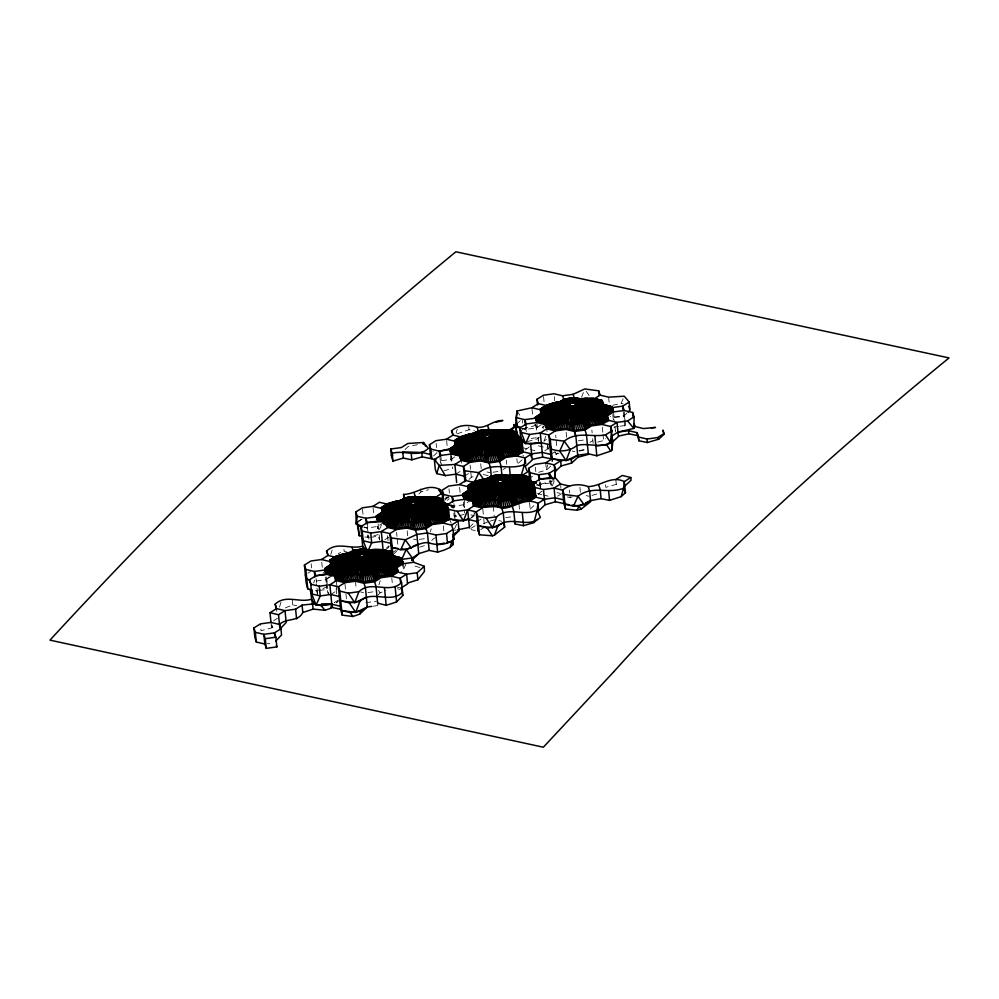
<?xml version="1.0" encoding="UTF-8"?>
<svg xmlns="http://www.w3.org/2000/svg" width="999" height="999" viewBox="0 0 999 999"><rect width="100%" height="100%" fill="white"/><g stroke="black" fill="none" stroke-linecap="round" stroke-linejoin="round"><path stroke-width="0.75" stroke-dasharray="5 3.75" d="M551.898 461.488L552.01 460.527M547.614 464.747L546.391 470.117L538.598 472.302M279.533 607.08L281.543 600.187M313.711 582.966L314.548 580.094M330.831 554.457L332.13 549.999M378.933 584.902L380.194 580.581M456.131 433.104L457.255 429.258M451.76 456.506L450.924 459.378L451.873 462.262M430.382 531.73L431.218 528.858M544.205 441.083L545.866 435.626M581.58 397.202L583.666 391.708M379.395 529.545L381.743 524.275M549.837 480.232L551.548 487.337L554.482 480.756M454.533 528.908L457.467 522.327M612.687 405.282L621.066 403.434L623.226 398.613M405.844 564.248L403.658 569.118L399.925 572.976M388.648 546.952L389.135 546.191M378.171 594.942L380.082 592.844L385.889 590.446M271.89 625.012L272.802 627.572L271.466 627.297L273.052 625.624M336.501 602.872L338.336 600.948L336.463 602.647M327.485 586.65L321.478 589.185M322.852 573.426L323.851 572.377M394.093 553.721L397.215 550.536M431.755 540.471L433.841 538.361L437.212 537.312M470.354 526.485L473.151 523.713M483.304 523.788L488.636 521.578M418.831 494.006L420.916 491.958L428.521 489.71M447.34 500.399L449.2 498.563M530.219 509.178L535.526 504.033M538.274 494.418L541.221 491.595L543.818 490.859M469.055 479.408L471.328 477.235L474.038 476.461M405.07 449.538L408.116 446.665L411.101 445.829M433.491 456.019L437.075 452.647L432.792 451.76M518.419 463.236L522.34 459.552M605.594 484.802L605.831 487.325L616.283 484.365L617.557 483.179M550.586 466.196L546.391 470.117L545.679 462.849M525.337 449.975L529.358 446.815M555.207 451.86L556.081 454.295L557.454 453.034M527.26 441.608L537.412 438.861L539.285 437.137M358.241 522.14L361.276 519.38M328.946 576.935L325.911 579.695L315.322 581.156L316.758 585.489M518.219 422.602L520.242 420.754M386.613 547.952L388.861 545.891M444.605 500.374L448.651 496.703M520.541 431.293L523.239 428.846L525.287 428.521L523.239 428.846M535.664 424.263L533.703 426.036L523.226 428.633M542.182 427.809L545.017 425.237M597.664 442.107L603.621 440.522L605.619 438.723M627.01 412.999C623.114 417.869 615.734 417.507 610.227 416.645M454.807 456.918L450.924 459.378L440.322 460.839L441.758 465.172M455.831 474.15L462.312 470.067M383.841 522.427L377.36 526.523L366.77 527.984L363.936 527.31M307.954 573.164L310.552 571.528M464.335 476.186L469.518 472.914M444.493 499.05L448.376 496.603M384.865 539.672L388.748 537.212M543.843 441.046L546.428 439.41M332.392 575.599L325.911 579.695L327.347 584.028M503.096 469.555L505.694 467.919M384.528 550.199L389.71 546.928M273.576 620.779L277.46 618.331M544.792 450.761L548.676 448.301L546.728 445.966M450.499 505.232L453.134 506.231L463.736 504.77L470.204 500.674M391.733 553.046L395.616 550.586M550.711 454.42L555.119 451.635M330.819 594.48L337.3 590.384L335.864 586.051M529.557 478.121L532.542 476.236M338.249 600.099L334.365 602.547L336.963 600.911M589.972 442.407L592.582 440.759M468.656 519.555L475.124 515.459L471.266 517.245M477.16 521.578L481.043 519.118M470.891 528.446L476.073 525.162M480.694 529.645L484.577 527.197M557.604 496.153L561.488 493.693M285.352 607.904L292.744 604.894L296.778 605.719M358.104 521.041L361.975 519.243M338.137 553.683L340.696 552.522M457.117 433.841L469.031 429.707L474.687 430.894M554.008 480.619L539.51 484.478L540.946 488.798M556.081 454.295L558.99 453.246M320.167 589.61L316.271 590.871L313.299 590.172M369.58 537.187L364.885 537.025M419.592 547.177L427.584 544.692M373.863 535.864L378.146 534.54M455.207 516.995L456.63 516.57M459.203 515.796L464.348 514.235M490.122 521.128L494.592 519.78M443.856 470.866L452.809 468.281L452.447 466.995M591.982 495.404L597.739 493.756M567.345 496.928L570.179 497.502L573.988 496.416M579.295 451.123L585.264 449.5M272.802 627.572L261.064 630.719L260.389 623.888M412.575 445.579L418.456 444.58M520.067 428.022L525.736 429.37L536.338 427.909L542.807 423.813L543.269 428.459M531.231 438.461L537.287 437.624L538.249 440.509M618.556 426.411L614.023 427.035L615.459 431.368L614.647 423.039M620.067 426.198L624.612 425.574L625.574 428.459M578.359 440.771L584.415 439.935M578.896 450.537L584.103 449.825M492.944 472.24L499.001 471.403M550.112 483.017L539.51 484.465L539.235 481.705M453.821 513.174L454.095 515.946L460.152 515.109M505.769 517.632L511.813 516.795M370.754 537.287L378.321 536.238L379.283 539.123M419.393 539.385L425.449 538.548M319.293 590.459L326.86 589.41L328.296 593.743L327.622 586.8M367.944 592.557L373.988 591.72M365.871 602.684L376.461 601.223M373.351 606.181L377.897 605.556M267.295 643.706L269.792 643.356M454.308 530.194L456.093 530.082M470.854 514.91L474.125 515.584L473.688 511.126L474.65 514.01M498.838 520.641L501.66 521.228M621.066 403.434L623.126 403.858M572.152 451.036L574.974 451.623M554.87 452.497L555.794 452.697M445.629 497.04L448.464 497.627M346.99 551.997L344.168 551.423L343.881 548.488M397.452 588.811L399.962 589.335M483.179 474.537L488.836 475.711M450.362 504.907L452.934 505.494L454.582 510.564L455.394 518.881M538.411 445.854L548.676 448.301M521.665 447.502L528.995 449.25M530.469 449.6L534.865 450.649M487.087 471.978L489.922 472.652M586.276 495.616L589.11 496.291M557.092 492.644L560.027 493.344M537.412 493.593L541.808 494.642M543.281 494.992L550.624 496.74M471.016 529.595L475.274 530.606M413.524 539.135L416.371 539.81M396.828 586.975L399.662 587.649M360.651 591.97L363.499 592.644M451.148 505.057L452.934 505.494M448.738 505.144L453.221 506.356M536.987 484.39L539.959 485.277M450.537 506.331L453.509 507.217M536.5 484.952L540.247 486.151M451.298 507.292L453.796 508.091M523.101 428.371L525.736 429.37L527.185 433.691M364.136 526.985L366.77 527.984M419.792 567.507L414.073 565.809L413.673 564.36M522.814 455.044L523.663 456.181M586.313 391.346L589.535 396.103M517.02 411.001L520.017 415.522M378.484 590.421L380.082 592.844M451.198 523.201L449.55 518.981L449.95 523.139M625.099 420.192L623.663 415.859L613.061 417.32L614.51 421.653M547.24 443.981L548.201 446.865M535.039 423.988L537.3 430.794M539.385 483.553L540.534 487.012M463.736 504.77L464.697 507.654M454.095 515.946L455.057 518.831M378.321 529.408L377.36 526.523L377.634 529.308M368.206 532.317L366.496 525.212M317.707 595.204L315.996 588.099M547.427 445.941L548.351 449.15M402.073 563.336L403.658 569.118L403.134 563.736M624.288 411.863L625.911 428.509M623.251 411.7L624.612 425.574M613.548 411.938L614.373 420.267M612.787 414.548L613.336 420.092M608.641 397.165L609.228 403.121M615.821 479.557L616.283 484.365M602.322 427.235L602.859 432.779M602.996 434.165L603.621 440.522M591.858 430.082L592.132 432.854M592.707 438.711L593.156 443.319M579.919 487.325L580.456 492.882M566.146 432.217L566.695 437.774M569.455 490.172L569.73 492.944M570.004 495.729L570.179 497.502M554.283 396.541L554.695 400.699M555.694 435.064L555.956 437.849M556.231 440.621L557.042 448.951M560.676 485.364L560.951 488.149M552.147 458.753L552.422 461.488M543.556 396.615L544.23 403.559M546.778 428.883L547.04 431.655M550.861 480.407L551.548 487.337M536.825 422.527L537.637 430.844M538.324 437.787L538.723 441.945M536.063 425.124L536.613 430.681M537.287 437.624L537.412 438.861M540.272 481.868L540.809 487.412M532.042 409.128L532.854 417.457M535.364 467.22L535.801 471.59M526.236 423.988L527.047 432.305M525.474 426.598L525.736 429.37M522.402 420.304L522.677 423.077M529.57 502.622L530.257 509.64M516.895 458.666L517.307 462.862M518.981 504.17L519.667 511.101M506.306 460.164L506.718 464.323M493.269 506.306L494.23 516.021M480.731 463.686L481.268 469.243M482.817 509.153L483.491 516.096M483.766 518.843L484.315 524.413M468.743 426.723L469.031 429.707M470.129 465.147L470.541 469.318M470.816 472.09L471.491 479.021M461.351 460.352L461.625 463.124M464.223 499.388L465.034 507.717M463.461 501.998L464.547 513.099M459.577 487.375L460.127 492.932M451.536 455.382L452.222 462.325M450.512 455.219L451.261 462.837M453.896 503.621L454.308 507.779M446.628 440.596L447.302 447.54M448.988 488.848L449.388 493.007M440.809 455.457L441.633 463.786M440.047 458.066L440.571 463.324M436.163 443.456L436.575 447.614M443.344 525.849L443.893 531.406M420.616 488.861L420.916 491.958M407.167 530.844L407.717 536.388M396.578 532.305L396.99 536.463M397.265 539.235L398.077 547.564M387.587 535.664L388.261 542.594M391.758 577.634L392.57 585.963M378.122 523.913L378.671 529.47M379.208 535.014L379.757 540.571M373.077 507.754L373.751 514.685M367.257 522.602L368.069 530.931M368.481 535.089L368.893 539.26M367.445 534.927L367.719 537.699M362.475 509.215L363.161 516.146M355.444 581.243L356.268 589.56M344.992 584.09L345.666 591.021M345.941 593.793L346.491 599.35M336.351 580.669L337.163 588.998M336.139 588.836L336.675 594.38M326.673 577.085L327.21 582.642M325.637 576.923L326.298 583.603M326.323 583.866L326.86 589.41M321.753 562.312L322.302 567.857M316.071 578.546L316.483 582.717M317.033 588.261L317.57 593.818M311.164 563.773L311.563 567.932M292.282 600.274L292.744 604.894M276.498 608.616L276.773 611.388M270.991 622.439L271.466 627.297"/><path stroke-width="1.5" d="M418.743 553.658L429.158 550.399L437.637 552.135L444.368 550.024L450.049 547.464L453.096 544.53L453.121 538.286M362.874 553.921L363.149 549.325L365.721 549.413M414.298 501.461L414.573 496.865L417.157 496.965C411.251 495.941 404.558 497.327 399.8 501.123M487.524 434.403L488.086 429.433L495.117 431.006M500.749 479.532L501.311 474.562L508.341 476.136M573.426 402.734L573.701 398.139L574.5 397.802L572.365 397.852L581.318 398.826L593.593 398.376L602.11 400.399L603.546 404.732L612.062 406.755L613.498 411.089L607.03 415.172C598.214 409.078 587.787 405.482 577.147 404.445M362.075 581.406L362.699 557.142L366.67 555.581L379.495 557.192L399.063 564.722M413.499 528.946L414.135 504.695L418.094 503.134L430.581 505.132L447.977 512.437M486.725 461.875L487.35 437.624L489.947 437.137L491.258 435.214L486.163 434.565L483.616 436.301L487.35 437.649M499.95 507.005L500.586 482.754L504.545 481.193L516.745 483.578L528.846 488.523L534.353 491.97L535.789 496.303L529.308 500.399L518.718 501.86L512.25 505.956L501.648 507.417L493.144 505.382L482.542 506.843L474.038 504.82L472.589 500.487L464.085 498.464L462.649 494.13C472.839 486.988 484.253 480.894 497.065 481.019C486.675 481.743 476.486 485.039 467.819 490.859M572.627 430.207L573.264 405.956M459.915 456.019L451.411 453.996L440.809 455.457L434.34 459.552L439.223 465.397L454.882 464.448L461.351 460.352L469.867 462.375L480.457 460.914L488.961 462.949L499.562 461.476L506.031 457.392L516.62 455.931L523.101 451.835L522.152 442.12L520.704 437.787L525.586 443.643L541.258 442.682L549.762 444.717L551.198 449.038C559.652 452.097 569.742 451.523 576.773 445.517C588.324 442.445 599.412 448.489 610.776 442.832L611.513 436.201L617.981 432.105L633.865 428.434L634.09 416.833L632.654 412.5L624.15 410.477L613.548 411.938L607.08 416.034L608.516 420.367L617.032 422.39L627.622 420.929L634.09 416.833M585.389 503.009L590.546 500.624L601.086 498.663L609.565 500.374L621.141 496.64L625.486 492.719L624.762 486.088M360.364 580.993L362.5 557.155M411.8 528.546L413.936 504.695M485.014 461.476L487.15 437.637M498.251 506.605L500.387 482.767M570.928 429.807L573.064 405.969M358.666 580.594L362.3 557.155M410.102 528.134L413.736 504.707M483.316 461.063L486.95 437.637M496.54 506.193L500.187 482.767M569.218 429.408L572.864 405.969M543.006 408.129L546.89 405.669L538.386 403.646L531.905 407.742L517.02 411.001L515.796 423.014L517.232 427.335L520.067 428.022M545.679 462.849L554.183 464.872L555.631 469.205L554.657 478.758L554.87 471.84L561.163 465.971L571.628 463.061L577.922 457.255L588.386 454.395L586.413 434.34L584.977 430.007L591.445 425.924L602.047 424.45L610.551 426.486L617.032 422.39L618.418 436.575L612.1 442.27L611.987 449.962L610.776 451.111L596.828 455.794L588.324 453.771L577.734 455.232L566.133 460.589L552.147 458.753L545.679 462.849L535.089 464.31L528.608 468.406L529.557 478.121M611.987 449.962L612.949 440.522L611.513 436.201L610.551 426.486L611.987 430.819L610.776 442.832L605.519 434.902C591.57 437.5 576.773 430.981 564.223 441.171L550.249 439.335L548.801 435.002L540.297 432.967L529.707 434.44L521.191 432.405L519.755 428.084L526.236 423.988L536.825 422.527L545.329 424.55L546.778 428.883L555.282 430.906L565.871 429.445L574.388 431.468L584.977 430.007M664.01 434.315L663.049 430.307L664.01 434.315L658.716 439.21L647.377 442.52L638.885 440.771L637.087 432.667L628.571 430.644L617.981 432.105M340.284 606.218L331.78 604.195L316.121 605.144L311.725 593.906L312.163 589.934M454.42 446.541L454.995 441.246L457.592 439.597M517.232 427.335L516.283 417.632L517.02 411.001M382.38 511.113C390.809 505.781 400.711 502.922 410.676 502.872C401.211 503.708 390.597 505.257 383.591 512.237C382.742 517.557 390.484 515.496 391.833 519.542C395.804 523.726 402.56 521.903 407.729 521.753C419.717 524.6 431.818 518.968 442.22 513.973L442.395 510.464L446.328 507.08C442.894 497.415 425.699 500.849 417.619 501.998C426.236 499.338 435.651 499.6 444.143 502.597M490.846 434.927C498.926 433.778 516.108 430.357 519.555 440.01L515.621 443.394L515.434 446.903C505.044 451.898 492.944 457.53 480.956 454.682C475.711 454.77 468.119 456.93 464.66 451.81C462.887 448.638 455.956 450.162 456.818 445.167C463.811 438.224 474.388 436.575 483.841 435.889M498.501 480.019C490.721 477.272 480.694 477.947 474.163 483.404L473.976 486.9L470.042 490.297C469.18 495.629 476.935 493.556 478.271 497.602C482.242 501.785 489.011 499.962 494.18 499.812C506.168 502.659 518.269 497.027 528.658 492.032L528.846 488.523L532.779 485.139C529.345 475.487 512.15 478.908 504.07 480.057C512.687 477.397 522.09 477.659 530.581 480.656M361.488 525.986L356.218 523.976L357.305 516.246L355.869 511.925L362.337 507.829L372.939 506.368L381.443 508.391L382.892 512.724M469.255 490.959L467.819 486.638L459.303 484.602L448.713 486.063L442.245 490.159L443.681 494.493L442.582 502.222L449.188 504.732M356.968 580.182L358.741 569.13L362.113 557.155M408.391 527.734L410.177 516.683L413.536 504.707M481.618 460.664L483.391 449.612L486.763 437.637M494.842 505.794L496.615 494.742L499.987 482.767M567.519 428.996L569.305 417.944L572.664 405.969M363.074 553.908L364.335 549.388L370.766 550.012M414.498 501.448L416.358 496.653C425.174 498.813 434.378 494.992 442.982 499.138L431.73 498.426L421.79 499.987L417.02 501.71L393.706 503.671L381.231 507.654L382.667 511.975L376.198 516.071L377.634 520.404L386.151 522.427L387.587 526.76L396.091 528.783L406.693 527.322L415.197 529.358L425.799 527.897L432.267 523.801L442.869 522.34L449.338 518.244L447.902 513.911C439.085 507.804 428.658 504.208 418.019 503.184L436.213 508.204L448.189 514.772M487.724 434.378L489.585 429.582C498.401 431.768 507.592 427.947 516.196 432.067L517.644 436.388L519.63 436.85M500.949 479.508L502.809 474.712C511.625 476.873 520.816 473.064 529.433 477.197L530.869 481.518L536.413 482.842L517.22 479.57L504.408 480.332L516.683 479.308L535.976 482.742M573.626 402.722L574.887 398.201L576.198 398.214M330.956 563.561C339.385 558.229 349.275 555.382 359.24 555.332C346.428 555.357 334.977 561.326 324.775 568.531L326.211 572.852L334.715 574.887L336.163 579.208L344.667 581.243L355.257 579.782L357.555 569.055L361.913 557.155M406.693 527.322L408.978 516.595L413.349 504.707M485.277 434.89C477.497 432.142 467.47 432.817 460.939 438.274L460.751 441.77L449.425 449.001L450.861 453.334L459.365 455.357L460.801 459.69L469.318 461.713L479.907 460.252L482.205 449.525L486.563 437.637M493.144 505.382L495.429 494.655L499.787 482.767M540.509 414.061C549.15 408.279 559.303 404.87 569.692 404.308C556.893 404.021 545.504 410.239 535.327 417.332L536.763 421.665L545.267 423.701L546.715 428.022L555.219 430.045L565.821 428.596L568.106 417.869L572.464 405.969M531.043 456.755L531.605 453.858L542.207 452.397L550.711 454.42L552.147 458.753L560.664 460.776L571.253 459.315L577.734 455.232M353.147 580.069L356.306 569.068L361.725 557.142M404.57 527.622L407.729 516.608L413.149 504.695M477.797 460.551L480.956 449.538L486.376 437.624M491.021 505.681L494.18 494.667L499.6 482.754M563.698 428.883L566.858 417.882L572.277 405.956M279.495 624.45L280.931 628.771L274.463 632.866L275.899 637.2L276.848 646.915L266.258 648.376L264.81 644.043L256.306 642.02L254.832 637.3L253.921 627.971L260.389 623.888L270.979 622.414L279.495 624.45C286.363 617.594 298.089 622.302 302.809 612.512L313.211 609.115L324.95 610.289L330.681 608.316L331.78 604.195L321.491 603.883M450.049 547.464L451.798 541.446L447.327 542.42M621.141 496.64L623.588 488.224L624.325 481.593L630.794 477.497L631.068 480.232L624.987 485.876M445.242 475.611L436.725 473.588L439.223 465.397L445.242 475.611L455.831 474.163L464.335 476.186L465.784 480.519L474.288 482.542L478.808 472.639C493.319 461.201 508.828 470.804 524.4 464.585L525.137 457.954L531.605 453.858L523.101 451.835L521.665 447.502M363.274 553.896L364.685 550.337L366.383 549.338L367.345 549.8M414.697 501.448L416.121 497.877L417.807 496.89L418.768 497.352M487.924 434.378L489.335 430.819L491.033 429.82L491.995 430.282M501.148 479.508L502.559 475.949L504.258 474.95L505.219 475.412M573.826 402.709L575.237 399.15L576.935 398.151L577.897 398.613M351.024 580.357L355.02 569.13L361.526 557.13M402.447 527.909L406.443 516.67L412.962 504.682M475.674 460.839L479.67 449.612L486.176 437.612M488.898 505.969L492.894 494.742L499.413 482.742M561.575 429.17L565.571 417.944L572.09 405.944M336.351 580.669L334.902 576.348L326.398 574.313L315.809 575.774L309.328 579.87L310.776 584.203L319.28 586.226L329.87 584.765L336.351 580.669L344.855 582.692L355.444 581.243L363.961 583.266L374.55 581.805L381.031 577.709L391.62 576.248L400.137 578.271L401.573 582.604C389.335 594.542 371.153 579.745 358.916 591.683L354.757 602.672L340.771 600.836L339.335 596.503L330.819 594.48L320.229 595.941L311.725 593.906L310.289 589.585L313.211 609.128M401.086 587.986L402.522 592.32C390.284 604.258 372.115 589.46 359.877 601.398L355.706 612.387L341.72 610.551L350.237 612.574L360.826 611.113L367.257 606.98L371.84 606.393M344.855 582.692L338.386 586.788L340.584 609.24L342.17 615.109L352.872 616.483L359.677 614.16L360.826 611.113M590.546 500.624L584.065 504.707L573.476 506.181L564.972 504.145L563.523 499.825L555.019 497.789L544.418 499.25L537.949 503.346C524.987 496.828 514.36 508.216 501.785 508.329C492.744 503.983 483.204 510.102 474.175 505.744L467.694 509.84L463.536 520.816L449.55 518.981L443.069 523.076L432.48 524.537L426.011 528.633L415.409 530.094L406.905 528.071L396.303 529.532L387.799 527.497L382.917 521.64L367.257 522.602L360.789 526.698L362.687 546.128L364.123 550.449M538.636 510.289L537.949 503.346L537.212 509.977C524.075 516.982 508.466 506.031 496.74 516.758L492.582 527.747L478.596 525.899L477.16 521.578L468.643 519.542L458.054 521.016L449.55 518.981L448.588 516.096M477.897 529.145L479.47 534.802L492.407 535.801L494.405 535.164L497.702 526.473C509.94 514.535 528.109 529.333 540.347 517.395L537.212 509.977L533.978 522.577L523.551 525.699L515.072 523.963L514.223 520.941M348.901 580.656L356.218 564.51L361.338 557.117M400.337 528.196L407.642 512.05L412.774 504.67M473.551 461.138L480.869 444.98L485.989 437.599M486.775 506.268L494.093 490.109L499.225 482.729M559.452 429.47L566.77 413.324L571.903 405.931M368.743 549.35L371.69 542.769L370.729 533.054L362.225 531.031L360.789 526.698M529.707 434.44L525.586 443.643L521.191 432.405M346.79 580.943L352.46 569.268L361.163 557.105M398.214 528.496L406.755 512.062L412.587 504.645L414.123 504.72M471.441 461.426L477.11 449.75L485.814 437.574M484.665 506.555L490.334 494.88L499.038 482.704M557.342 429.757L563.011 418.082L571.715 405.906M361.738 536.413L363.174 540.734L371.69 542.769L382.28 541.308L390.784 543.331L392.22 547.664L400.736 549.687L405.257 539.785L416.858 534.428L427.447 532.954L435.951 534.989L446.541 533.528L453.022 529.433L451.585 525.099L443.069 523.076M573.476 506.181L577.996 496.278C592.507 484.84 608.016 494.443 623.588 488.224L625.486 492.719M624.612 484.59L624.325 481.593C611.351 475.062 600.724 486.451 588.149 486.575C579.695 483.528 569.605 484.103 562.574 490.109L563.886 503.521L565.446 509.003L577.01 510.239L578.945 505.981L582.817 504.195M363.474 553.896L366.645 549.675L369.043 550.212M414.897 501.436L418.082 497.215L420.479 497.752M488.124 434.365L491.296 430.157L493.693 430.681M501.348 479.495L504.52 475.287L506.918 475.811M574.025 402.697L577.197 398.489L579.607 399.026M344.667 581.243L354.458 564.497L360.989 557.067L362.699 557.167M396.091 528.783L402.659 516.808L412.412 504.62M469.318 461.713L475.874 449.737L485.639 437.55M482.542 506.843L492.332 490.097L498.863 482.679L500.574 482.779M555.219 430.045L561.788 418.069L568.256 409.253L571.54 405.881L575.849 405.469L577.222 404.395L577.16 403.546L574.637 402.697L570.154 403.733C560.027 402.51 549.438 404.295 540.359 408.916L541.795 413.249M342.969 580.831L350.075 569.143L360.814 557.042M394.393 528.384L401.511 516.695L412.25 504.595M467.619 461.313L474.725 449.625L485.464 437.525M480.844 506.443L487.949 494.755L498.688 482.654M553.521 429.645L560.626 417.957L571.366 405.856M341.258 580.431L352.859 564.285L360.651 557.005M392.694 527.971L404.283 511.825L412.075 504.557M465.909 460.901L477.51 444.755L485.302 437.487M479.133 506.031L490.734 489.885L498.526 482.617M551.823 429.245L563.411 413.087L571.203 405.819M363.673 553.883L366.371 550.486L369.268 549.85M415.097 501.436L419.23 497.365L422.177 498.164C446.753 503.571 415.097 516.233 405.057 511.963C379.832 501.036 425.799 495.092 432.355 497.402M488.311 434.365L492.457 430.294L495.392 431.093M501.548 479.495L504.258 476.098L507.142 475.449M574.225 402.697L576.935 399.3L579.82 398.651M397.764 565.546C388.311 559.939 377.647 556.268 366.633 555.544L365.696 554.17L361.513 554.083L358.966 555.831L345.679 559.328L325.062 569.393M411.026 502.46L410.402 503.371L412.487 504.657M504.545 481.193L503.571 479.782L499.4 479.695L496.84 481.431L498.938 482.717M570.154 403.733L569.53 404.632L549.612 410.302L535.327 417.332M339.56 580.019L352.135 564.11L360.489 556.967M390.996 527.572L403.559 511.65L411.925 504.52M464.21 460.502L476.785 444.592L485.139 437.45M477.435 505.631L490.01 489.722L498.364 482.579M550.112 428.833L562.687 412.924L571.041 405.781M337.862 579.62L351.486 563.898L360.339 556.93L350.924 563.648L336.163 579.208M389.285 527.16L402.909 511.451L411.763 504.483M462.512 460.089L476.123 444.38L484.99 437.412M475.736 505.219L489.36 489.51L498.214 482.542M548.414 428.434L562.037 412.712L570.891 405.744M363.861 553.896C370.367 546.253 383.104 550.199 391.558 551.585L392.994 555.919L401.511 557.942L402.947 562.275L396.466 566.371C387.662 560.264 377.235 556.668 366.583 555.631M415.297 501.436L418.668 498.089L423.826 497.49M488.511 434.365L493.643 430.369L499.213 431.206M501.735 479.495L505.119 476.148L510.277 475.549M574.413 402.709L577.797 399.35L582.954 398.751M335.864 578.346L350.462 563.361L360.052 556.83M387.3 525.886L401.898 510.914L411.488 504.383M460.514 458.828L475.112 443.843L484.702 437.312M473.751 503.958L488.349 488.973L497.927 482.442M546.428 427.16L561.026 412.175L570.604 405.644L561.475 412.462L546.715 428.022M335.577 577.484L350.087 563.049L359.927 556.78M387.013 525.024L401.523 510.601L411.351 504.333L401.173 510.264L386.725 524.163M387.587 526.76L402.347 511.201L411.625 504.433M460.227 457.954L474.737 443.531L484.577 437.262L474.4 443.194L459.94 457.092M460.801 459.69L475.574 444.13L484.84 437.362M473.451 503.084L487.974 488.661L497.802 482.392M474.038 504.82L488.798 489.26L498.064 482.492M546.141 426.298L560.651 411.863L570.479 405.594M335.289 576.61L344.83 566.708L359.802 556.718M473.164 502.222L482.717 492.307L497.677 482.33L487.262 487.999L477.472 496.291L472.877 501.361L473.139 505.581M545.854 425.424L555.394 415.509L570.354 405.532M334.715 574.887L339.023 570.092L348.976 562.087L359.578 556.605L361.064 557.105M386.151 522.427L395.292 513.336L411.014 504.145M459.365 455.357L468.519 446.266L484.228 437.075L473.126 442.295L457.667 454.957M472.589 500.487L481.743 491.396L497.465 482.205M545.267 423.701L554.42 414.597L570.142 405.407M335.002 575.749L344.405 566.233L359.69 556.668L358.966 555.831L345.766 558.941L324.775 568.531M386.438 523.301L395.841 513.773L411.113 504.208M459.652 456.231L469.055 446.703L484.34 437.137M545.554 424.563L559.939 411.213L570.242 405.482L571.615 405.919M275.724 641.108L281.543 634.952L280.931 628.771M279.945 629.058L286.176 622.489L285.015 610.639L276.511 608.616L270.03 612.712L270.979 622.414M377.585 603.121L386.188 605.319L396.591 601.947L402.822 595.429L401.573 582.604M331.331 575.174L332.867 573.576M407.48 583.116L417.882 579.782L424.425 571.453L424.275 566.283L413.723 562.275L403.134 563.736L396.653 567.832L398.089 572.152L406.605 574.188L417.195 572.727L424.275 566.283M418.219 554.195L412.088 560.014M382.829 522.502L384.815 520.504M415.484 501.448L421.678 497.427L436.176 497.514M364.061 553.896L370.254 549.887L383.042 549.562L381.318 531.593L387.799 527.497M488.711 434.378L492.782 431.019L502.097 429.957M574.612 402.709L580.806 398.701L593.593 398.376M501.935 479.508L508.129 475.487L518.806 475.462M452.734 536.875L458.653 530.944M360.627 554.408C353.359 548.476 335.951 555.894 340.597 564.41C347.689 570.441 357.043 569.255 365.934 569.455C373.351 566.883 383.579 566.683 386.563 558.516C388.948 551.011 368.556 546.041 364.61 553.946M501.785 508.329L503.221 512.662L504.645 527.122L494.405 535.164M330.681 608.316L332.605 606.43M533.978 522.577L537.312 519.305M384.44 522.027L394.568 512.962L410.914 504.083L399.35 509.103L382.742 521.615M333.017 574.475L343.132 565.422L359.49 556.53M543.568 423.289L553.683 414.223L570.042 405.344M470.891 500.087L481.006 491.021L497.365 482.142M538.698 510.901L544.967 504.832L555.407 501.798L563.886 503.521M525.911 465.896L532.217 460.015L530.656 444.143L522.152 442.12M510.464 431.019L514.76 427.072L514.023 424.525L514.76 427.072M329.957 576.023L331.98 574.175M517.207 423.514L515.184 425.362L517.569 436.8M455.969 454.545L466.945 445.554L484.053 436.95L472.003 441.77L454.258 454.145M331.318 574.075L342.295 565.072L359.403 556.468M541.87 422.889L552.847 413.886L569.954 405.282L557.904 410.114L540.172 422.477M469.193 499.675L480.169 490.684L497.277 482.08M628.009 412.112L629.994 410.364L629.183 402.06L624.3 396.203L608.641 397.165L600.124 395.129L593.656 399.225M488.898 434.39L496.178 430.294L509.39 430.444M415.671 501.461L422.964 497.365L428.121 497.977M364.248 553.908L369.043 550.524L374.088 549.787M574.8 402.722L582.092 398.626L587.237 399.25M502.122 479.52L509.403 475.424L514.56 476.036M484.353 430.057L490.297 429.87M411.138 497.127L412.612 497.902L413.898 501.51M359.702 549.575L363.436 548.951L368.993 549.9M570.254 398.389L572.365 397.852L573.226 402.747M497.577 475.187L503.521 475M381.044 521.216L398.776 508.841L410.751 503.946L398.251 508.578L379.345 520.804M329.608 573.663L347.352 561.301L359.315 556.393L346.815 561.038L327.909 573.264M467.482 499.275L485.227 486.9L497.19 482.005M366.196 554.445C374.275 553.309 391.458 549.875 394.905 559.527L390.971 562.924L390.784 566.421C380.394 571.416 368.294 577.047 356.306 574.2C351.061 574.288 343.469 576.46 340.01 571.341C338.236 568.169 331.306 569.68 332.168 564.685L336.101 561.288L336.288 557.792C342.682 552.06 352.522 552.547 360.314 554.545M577.01 510.239L581.168 509.078L590.646 501.66L589.597 490.909L588.149 486.575M489.085 434.403L494.592 430.969L500.424 430.094M415.859 501.473C419.692 497.977 425.149 496.216 430.232 497.689M364.435 553.933L369.942 550.486L375.774 549.625M574.987 402.747C578.821 399.238 584.278 397.477 589.36 398.951M502.31 479.532C506.143 476.036 511.6 474.275 516.683 475.749M452.559 453.733L471.466 441.508L483.903 436.8L471.016 441.221L450.861 453.334M538.461 422.077L557.38 409.84L569.805 405.132L556.918 409.553L536.763 421.665M465.784 498.863L484.69 486.638L497.127 481.93M359.677 614.16L367.295 606.942L367.095 606.218M377.634 520.404L397.802 508.291L410.626 503.796M326.211 572.852L346.366 560.739L359.19 556.243M464.085 498.464L484.24 486.351L497.065 481.855M450.574 452.472L470.691 440.896L483.791 436.65L470.467 440.547L450.287 451.598M377.347 519.53L397.465 507.967L410.577 503.721M536.475 420.804L556.593 409.24L569.705 404.982M325.924 571.99L346.041 560.427L359.141 556.168L345.816 560.077L325.637 571.128M463.798 497.602L483.916 486.026L497.015 481.78L483.691 485.676L463.511 496.728M489.26 434.428L495.492 430.956L498.738 430.157L501.336 430.906M416.046 501.498L422.277 498.026M575.174 402.759L584.652 398.489L595.304 398.776M502.485 479.557L511.963 475.287L522.627 475.574M398.301 502.097L406.68 497.627L410.776 497.215L413.698 501.535M382.667 511.975L387.525 508.841L387.712 505.344C393.319 499.999 401.935 501.598 408.366 497.727L413.311 501.598M377.06 518.668L397.252 507.617L410.539 503.633L397.127 507.255L376.773 517.807M536.188 419.942L556.368 408.891L569.655 404.895M455.894 444.905L454.458 440.584C462.999 434.215 474.7 432.105 484.965 435.027M381.231 507.654C389.772 501.286 401.486 499.175 411.738 502.085M331.243 564.435L329.807 560.102L336.276 556.006L359.353 549.662L362.275 553.983M469.118 490.034L467.682 485.714C476.223 479.345 487.924 477.235 498.189 480.157M565.821 428.596L574.325 430.619L584.927 429.158L591.396 425.062L601.985 423.601L608.466 419.505L607.03 415.172M390.734 449.026L392.17 453.346C404.183 449.625 417.994 458.429 428.334 448.364L423.451 442.507L407.804 443.469L401.323 447.564L390.734 449.026L391.383 455.619L392.932 461.088L403.371 458.079L411.85 459.827L422.177 456.868L430.781 458.591L429.42 444.767L435.901 440.671L446.491 439.21L454.995 441.246M477.097 427.26L478.546 431.593L461.476 437.15L452.959 435.114L451.523 430.794C458.566 424.787 468.643 424.213 477.097 427.26C486.925 428.371 493.281 419.98 502.897 420.504L496.153 422.252M446.491 439.21L452.959 435.114M473.026 434.066L477.997 430.931L484.777 429.707L487.125 434.44M475.949 433.229L478.546 431.593M537.487 404.87L536.95 399.325L543.419 395.229L554.008 393.768L562.524 395.791L573.114 394.33L584.715 388.961L598.688 390.809L600.137 395.129M372.939 506.368L379.408 502.272L386.501 503.958M541.645 408.104C550.074 402.809 561.438 399.625 571.178 403.221M508.241 430.694L514.71 426.598M357.305 516.246L365.821 518.281L376.411 516.808L381.593 513.536M404.083 499.862L403.546 494.418C416.121 494.293 426.748 482.904 439.722 489.423L441.158 493.756L434.677 497.852L425.462 498.439L416.72 501.623M558.928 402.397L563.898 399.263L570.679 398.039L573.026 402.772M310.527 589.51L307.754 588.848L306.206 583.279L304.42 565.084L310.889 561.001L321.478 559.54L329.995 561.563L330.956 564.447M335.052 557.13L327.959 555.444L326.523 551.111C336.875 541.046 350.674 549.85 362.687 546.128L365.622 549.637M469.867 462.375L463.386 466.471L454.882 464.435L456.643 482.48M321.478 559.54L327.959 555.444M348.376 553.583L353.346 550.449L360.127 549.225L362.475 553.958M546.778 428.883L540.297 432.967L542.669 457.105L551.148 458.853L548.801 435.002L555.282 430.906M459.303 484.602L465.784 480.507L464.822 470.804L463.386 466.471L464.897 481.843M479.907 460.252L488.424 462.287L499.013 460.826L505.494 456.73L516.083 455.269L522.552 451.173L521.116 446.84C512.312 440.746 501.885 437.15 491.233 436.113L509.44 441.133L521.403 447.714M276.511 608.616L275.062 604.283C285.414 594.218 299.213 603.021 311.238 599.3L316.121 605.144L320.229 595.941L319.28 586.226M396.303 529.52L389.835 533.616L381.318 531.593L370.729 533.054M500.349 479.57L498.002 474.837L491.221 476.061L486.251 479.195M448.101 514.66L447.152 504.945L453.633 500.849L464.223 499.388L472.727 501.411L474.175 505.744M270.03 612.712L278.534 614.735L285.015 610.639L295.604 609.178L302.085 605.082L315.609 603.708M629.183 402.06L622.714 406.143L612.112 407.617L613.548 411.938M602.047 424.45L608.516 420.354M400.736 549.687C411.113 550.536 418.007 541.833 428.396 542.669C436.85 545.729 446.94 545.154 453.971 539.148L453.022 529.433M451.585 525.099L458.054 521.003L459.003 530.719L452.535 534.815M482.679 507.767L476.211 511.863L467.694 509.84L457.105 511.301L448.588 509.265L447.152 504.945M355.257 579.782L363.773 581.805L374.363 580.344L380.844 576.248L391.433 574.787L397.914 570.691L396.466 566.371M605.519 434.902L611.987 430.819M410.077 547.714L406.206 549.5L401.685 559.403L412.287 557.942L418.756 553.846L416.858 534.428L415.409 530.094M544.418 499.25L535.914 497.227L534.477 492.894L533.528 483.179L539.997 479.083L550.599 477.622L549.15 473.301L555.631 469.205M391.62 576.248L398.089 572.152M595.879 446.078L606.468 444.617L612.949 440.522M529.445 501.323L535.914 497.227L534.964 487.512L533.528 483.179M569.055 486.014L560.539 483.978L554.07 488.074L543.468 489.535L534.964 487.512M401.086 587.986L407.555 583.891L406.605 574.188L400.124 578.271L400.537 582.442M637.087 432.667L638.523 437L647.027 439.023L657.629 437.562L664.098 433.466M615.821 479.557L622.29 475.462L630.794 477.497M450 450.736L470.342 440.184L483.728 436.488L470.329 439.81L449.712 449.875M535.901 419.068L556.256 408.516L569.63 404.82L556.231 408.141L535.614 418.206M325.349 570.254L345.691 559.702L359.078 556.006M463.224 495.866L483.566 485.314L496.953 481.618L483.553 484.94L462.937 495.005M454.595 445.729C463.249 439.947 473.401 436.538 483.791 435.976M489.435 434.453C494.33 430.794 502.959 427.734 507.33 433.641C510.089 434.128 514.585 437.075 510.626 439.535C508.116 447.614 497.452 447.202 490.584 449.937C482.117 449.438 472.739 451.336 466.071 445.229C461.75 444.155 464.498 440.584 466.421 438.761C467.932 431.068 479.52 434.303 484.815 435.089M381.381 512.799C390.022 507.017 400.187 503.608 410.577 503.046C399.725 504.02 389.235 507.754 380.082 513.611M575.349 402.784C580.232 399.125 588.861 396.066 593.244 401.973C595.991 402.46 600.499 405.407 596.54 407.867C594.018 415.946 583.366 415.534 576.485 418.269C567.594 418.069 558.241 419.255 551.148 413.224C546.515 404.695 563.536 397.739 570.866 403.359M416.221 501.523C421.103 497.864 429.745 494.805 434.115 500.699C436.863 501.198 441.371 504.145 437.412 506.593C434.89 514.685 424.238 514.273 417.357 517.007C408.903 516.508 399.525 518.394 392.844 512.3C388.524 511.226 391.283 507.654 393.194 505.831C394.717 498.139 406.293 501.373 411.6 502.16M329.945 565.247C338.599 559.477 348.751 556.068 359.141 555.506C347.702 556.343 337 560.876 327.36 566.883M364.785 553.97L375.324 549.687L384.74 549.962M502.672 479.582C507.554 475.924 516.183 472.864 520.554 478.771C523.314 479.258 527.822 482.205 523.863 484.665C521.341 492.744 510.676 492.332 503.808 495.067C495.354 494.567 485.964 496.466 479.295 490.359C474.975 489.285 477.734 485.714 479.645 483.891C481.156 476.198 492.744 479.433 498.039 480.219M453.309 446.553C462.45 440.734 472.902 436.888 483.753 436.063L464.635 440.909L452.01 447.365M539.21 414.885C548.364 409.066 558.816 405.219 569.655 404.395L550.536 409.24L537.912 415.696M328.659 566.071L334.565 562.649M466.533 491.683C475.674 485.864 486.138 482.017 496.978 481.193L477.859 486.038L465.234 492.495M376.486 516.933L397.103 506.88L410.489 503.471L397.202 506.493L376.198 516.071M378.783 514.435L397.752 505.731L410.514 503.221L397.427 506.106L377.497 515.259M455.606 444.043C464.036 438.711 473.926 435.851 483.891 435.801M541.508 412.375C549.937 407.043 559.827 404.195 569.805 404.145M468.831 489.173C477.26 483.841 487.15 480.981 497.115 480.944C487.125 480.544 477.21 483.416 468.543 488.311M472.814 434.203L479.907 430.557L484.003 430.144L486.925 434.465M399.6 501.273L404.433 499.4L412.562 501.785M348.164 553.733L355.257 550.087L358.566 550.849L361.888 554.058M486.038 479.333L493.131 475.686L497.227 475.274L500.149 479.595M450.711 448.189L470.654 439.048L483.716 436.238L470.417 439.423L449.425 449.001M536.625 416.521L556.555 407.38L569.617 404.57L570.192 405.494M326.061 567.707L346.004 558.566L359.066 555.756L352.672 556.593L339.985 560.427M463.936 493.319L483.878 484.178L496.94 481.368L483.641 484.552L462.649 494.13M489.61 434.478C497.577 428.496 507.33 430.357 516.196 432.067M575.511 402.822C583.491 396.828 593.231 398.688 602.11 400.399M416.396 501.548C422.727 497.789 434.827 493.618 439.473 501.673L448.788 504.495M364.96 554.008C372.927 548.014 382.679 549.875 391.558 551.585M502.834 479.607C510.801 473.626 520.554 475.487 529.433 477.197M548.951 404.533L559.802 401.785L565.809 398.888L573.701 398.139L581.318 398.826M455.319 443.181C464.011 438.236 473.938 435.489 483.953 435.726M556.293 403.159L567.494 398.988L572.439 402.872M541.221 411.513C549.912 406.568 559.852 403.833 569.867 404.058M397.165 501.885C401.735 499.125 407.542 499.725 412.225 501.898M382.093 510.252C390.784 505.307 400.724 502.559 410.739 502.797M330.669 562.699C339.36 557.754 349.288 555.019 359.315 555.244C349.263 554.582 339.273 557.292 330.382 561.838M489.772 434.515L497.952 431.193L511.101 430.844M575.686 402.847L583.866 399.525L597.002 399.175M416.558 501.585L424.737 498.264L437.874 497.914M503.009 479.645L511.188 476.323L524.325 475.974M365.122 554.033L373.301 550.724L386.451 550.374M474.113 433.391L481.593 430.656L486.525 434.528M560.014 401.723L564.522 400.237L571.878 402.997M400.886 500.462L405.394 498.976L412.749 501.735M487.337 478.521L494.817 475.786L499.762 479.657M349.463 552.909L353.971 551.423L361.313 554.183M482.23 430.344L484.003 430.144M568.144 398.676L570.829 399.3L572.827 402.797M409.016 497.415L410.776 497.215M495.467 475.474L497.227 475.274M357.58 549.862L359.353 549.662M468.681 518.431L463.536 520.816L457.105 511.301M412.649 546.515L417.807 544.13M504.17 522.377L492.582 527.747L486.151 518.219L477.647 516.196L476.211 511.863L478.109 531.293M366.346 597.302L354.757 602.672L348.326 593.144L339.822 591.121L338.386 586.788L329.87 584.765L332.105 607.492L340.584 609.24M367.045 607.142L355.706 612.387L349.275 602.859L340.771 600.836M455.032 442.307C463.948 437.724 473.963 435.139 484.028 435.639M540.934 410.651C549.862 406.056 559.877 403.471 569.942 403.971M381.805 509.378C390.734 504.795 400.749 502.21 410.814 502.709M468.256 487.437C477.172 482.854 487.2 480.269 497.265 480.769M489.935 434.553L498.676 431.368L512.799 431.256M575.836 402.884L584.59 399.7L598.701 399.588M503.159 479.682L511.9 476.498L526.023 476.386M365.284 554.07L374.026 550.886L388.149 550.774M463.049 436.188L478.621 431.905L485.964 434.665M499.013 479.845L493.494 477.584L485.576 478.958L491.845 477.035L499.188 479.795M349.25 552.984L355.619 551.972L361.139 554.233M468.431 435.114L477.647 432.33L485.789 434.715M553.184 403.946C558.766 401.049 565.596 400.262 571.341 403.159M395.217 502.185L404.632 500.249L412.05 501.96M481.655 480.244L491.933 478.096L498.663 479.957M342.632 555.132C348.289 552.435 355.244 550.774 360.964 554.295M475.412 432.567C478.946 430.344 483.354 431.93 486.151 434.615M561.313 400.899C564.86 398.676 569.255 400.262 572.052 402.947M402.185 499.637C405.731 497.415 410.139 499.001 412.937 501.685M488.636 477.697C492.182 475.474 496.578 477.06 499.375 479.745M350.761 552.085C354.295 549.862 358.703 551.46 361.501 554.145M454.745 441.446L472.49 435.951L484.115 435.552M540.646 409.777L558.404 404.283L570.029 403.896L558.628 403.908L540.359 408.916M381.518 508.516L399.275 503.021L410.901 502.622M467.969 486.575L485.726 481.081L497.34 480.681M330.095 560.963L347.839 555.481L359.465 555.082M490.084 434.602L499.338 431.58L514.497 431.655M575.998 402.934L585.239 399.912L600.411 399.987M416.87 501.66L426.111 498.651L441.283 498.726M503.321 479.732L512.562 476.71L527.722 476.785M365.434 554.12L374.687 551.098L389.847 551.186M465.159 435.901C471.391 432.992 478.646 432.654 485.114 434.952M551.073 404.233C557.292 401.323 564.547 400.986 571.016 403.284M391.945 502.972C398.164 500.062 405.432 499.725 411.9 502.022M478.396 481.031C484.615 478.121 491.87 477.784 498.339 480.082M341.82 554.932L352.36 552.922L360.464 554.482M455.744 439.76L473.076 435.202L484.315 435.389L473.538 434.84L457.043 438.948M382.53 506.83L399.862 502.272L411.101 502.46M468.981 484.89L486.301 480.332L497.539 480.519M331.094 559.29L348.426 554.72L359.665 554.92M542.944 407.28L559.452 403.171L570.329 403.646M383.828 506.006L400.324 501.91L411.213 502.385M470.267 484.078L486.763 479.97L497.652 480.444M332.392 558.466L348.888 554.358L359.777 554.832M576.136 402.972L585.801 400.162L596.203 399.8L598.601 402.947L610.364 406.343M490.234 434.64L499.887 431.818L510.302 431.456L512.699 434.602L517.644 436.388M503.459 479.77L513.124 476.96L523.526 476.585L525.924 479.732L530.869 481.518M365.584 554.17L375.249 551.348L385.651 550.986L388.049 554.133L392.994 555.919M454.458 440.584L472.727 435.576L484.215 435.477M467.682 485.714L485.951 480.706L497.44 480.606M329.807 560.102L348.077 555.094L359.565 554.994M544.243 406.456L560.002 402.822L570.454 403.571L560.614 402.497L545.541 405.644M458.341 438.124L474.088 434.49L484.552 435.239M385.114 505.194L400.874 501.56L411.326 502.31M471.565 483.254L487.312 479.62L497.777 480.369M333.691 557.642L349.438 554.008L359.902 554.757L350.062 553.683L334.977 556.83M482.992 433.254C468.668 437.624 485.402 444.006 491.758 440.234C506.306 436.263 490.921 429.295 483.903 432.917M409.765 500.324C395.442 504.695 412.187 511.076 418.531 507.305C433.042 503.371 417.782 496.328 410.689 499.987M496.216 478.384C481.893 482.754 498.626 489.135 504.982 485.364C519.492 481.431 504.233 474.388 497.127 478.046M562.612 400.087L568.356 399.912L572.24 402.909M476.698 431.755L482.442 431.58L486.338 434.577M403.484 498.813L409.228 498.651L413.124 501.648M489.922 476.885L495.666 476.71L499.562 479.707M352.048 551.273L357.792 551.098L361.688 554.095M391.296 502.772C398.139 501.186 405.744 497.739 412.387 501.835M476.273 481.331L483.953 479.258M338.399 555.719C345.267 552.847 353.022 552.872 360.164 554.607M576.273 403.022L586.251 400.449L602.397 401.261M503.596 479.82L513.573 477.247L529.72 478.059M365.721 554.22L375.699 551.635L391.845 552.447M459.627 437.3L474.712 434.165L484.677 435.164M386.413 504.37L401.498 501.236L411.463 502.235M472.864 482.43L487.937 479.295L497.902 480.294M563.898 399.263L568.656 398.701L572.627 402.834M477.997 430.931L482.754 430.369L486.725 434.503M404.77 498.002L409.54 497.44L413.511 501.56M493.344 475.774L497.277 476.248L499.95 479.632M353.346 550.449L358.104 549.887L362.075 554.02M402.073 563.336L403.184 562.986M360.177 557.055L364.635 555.631L367.457 556.218M411.713 560.289L412.487 560.052L412.287 557.942L406.206 549.5L402.01 548.951M469.418 527.41L457.492 529.832M412 504.957L416.208 503.683L415.959 501.123M576.411 403.084C584.815 400.062 594.068 399.912 602.684 402.135M417.282 501.81C425.699 498.788 434.94 498.651 443.556 500.861M503.733 479.882C512.137 476.848 521.378 476.71 530.007 478.921M365.859 554.27C374.263 551.248 383.504 551.098 392.132 553.321M391.383 455.619L392.732 455.219M422.177 456.868L421.865 452.46L402.759 451.885L403.371 458.079M542.657 457.105L532.704 459.29M483.616 435.564L489.51 433.941M559.802 401.785L565.409 401.061L571.515 403.109M473.888 433.454L479.508 432.729L485.614 434.777M487.125 478.583L492.732 477.859L498.838 479.907M637.362 435.539L628.895 433.791L618.531 436.101M576.535 403.134C585.077 400.362 594.393 400.387 602.971 402.997M490.621 434.802C499.175 432.03 508.479 432.055 517.07 434.665M651.36 427.884L655.506 427.435L643.556 428.571L635.052 426.548L634.09 423.663M417.407 501.873C425.949 499.1 435.264 499.125 443.843 501.723M503.846 479.932C512.4 477.16 521.715 477.185 530.294 479.795M365.971 554.32C374.525 551.548 383.828 551.573 392.42 554.183M472.352 433.828L478.696 432.967L485.439 434.827M347.702 553.346L354.046 552.484L360.789 554.345M561.063 401.248L566.171 400.786L571.69 403.047M576.648 403.196C585.327 400.686 594.73 400.811 603.259 403.858M490.734 434.865C499.413 432.355 508.828 432.48 517.357 435.527M366.084 554.383C374.762 551.873 384.178 551.997 392.707 555.044M429.42 444.767L430.856 449.1L439.373 451.123L451.286 448.526M436.9 544.705L444.355 543.069M576.748 403.259C585.551 401.061 595.142 401.049 603.546 404.732M490.946 434.99C500.337 432.829 510.314 433.416 519.343 436.8M417.719 502.06C427.122 499.9 437.087 500.474 446.128 503.871M366.296 554.52C375.686 552.347 385.664 552.934 394.692 556.318M491.033 435.064C501.011 433.004 511.438 433.916 521.053 437.2L504.445 434.727L491.233 435.277L504.77 435.052L518.968 437.275M366.383 554.582C376.361 552.534 386.788 553.446 396.403 556.73M553.483 403.896L546.828 404.82M464.622 435.976L467.569 435.564M477.847 481.106L480.806 480.694M391.408 503.046L394.355 502.634M566.008 398.976L571.103 398.276M480.094 430.644L488.586 429.47M460.926 436.488L463.149 436.176M439.91 456.68L439.373 451.123L449.962 449.662L451.411 453.996M530.656 444.143L541.258 442.682M491.221 476.061L501.823 474.6M474.15 481.618L476.373 481.306M520.916 475.162L514.273 476.073M528.608 468.406L530.044 472.727L538.561 474.762L549.15 473.301L553.196 479.408M406.88 497.714L415.372 496.54M387.712 503.558L389.922 503.246M434.478 497.102L427.822 498.014M486.151 518.219L496.74 516.758M478.596 525.899L487.1 527.934L497.702 526.473M355.457 550.162L363.936 548.988M336.276 556.006L338.499 555.706M314.91 576.997L314.36 571.44L315.809 575.774L326.398 574.313L324.962 569.979L314.36 571.453L305.856 569.418L304.42 565.084M348.326 593.144L358.916 591.683M318.344 604.982L321.191 605.656L331.78 604.195M349.275 602.859L359.877 601.398M253.921 627.971L255.357 632.305L263.861 634.328L265.309 638.661L275.899 637.2M588.423 399.076L591.383 398.676M491.108 435.127L503.459 434.178L520.129 436.888M366.458 554.657L378.808 553.696L398.102 557.13M491.171 435.202L503.996 434.44L520.229 436.938M485.277 429.97L495.417 430.482M498.501 475.099L508.641 475.611M412.05 497.04L422.19 497.552M360.627 549.487L365.497 549.525M577.135 403.621L590.347 403.072L612.062 406.755M577.185 403.696L590.684 403.384L612.35 407.617M418.057 502.422L431.556 502.122L448.738 505.144M504.545 480.569L518.219 480.531L532.529 483.066M418.106 502.509L431.78 502.472L446.091 505.007M504.57 480.644L518.344 480.906L532.767 483.753M366.695 555.382L379.845 556.818L400.349 563.911M491.321 435.939L504.145 437.674L522.402 444.567M491.283 436.026C502.297 436.738 512.962 440.409 522.415 446.029M434.727 497.739L439.585 498.326M464.822 470.804L478.808 472.639L484.016 479.87M555.407 501.798L554.07 488.074L562.574 490.109L564.01 494.43L577.996 496.278L584.065 504.707M564.972 504.145L569.155 504.695M571.952 505.069L578.945 505.981L581.168 509.078M391.733 553.046L389.835 533.616L391.271 537.949L405.257 539.785L411.326 548.226M392.22 547.664L397.814 548.401M516.495 432.929L500.349 432.117L490.372 434.69C498.863 431.818 508.104 431.531 516.783 433.791M443.269 499.999L427.122 499.175L417.157 501.76L431.231 501.798L449.075 504.607M366.533 555.719C377.372 556.992 387.699 561.226 396.753 567.232M491.121 436.288L509.34 441.683L521.69 448.576M366.471 555.806L384.69 561.201L397.04 568.094M570.729 403.421C562.974 401.898 553.159 400.811 546.84 406.605L546.653 410.102L542.719 413.499C541.858 418.831 549.612 416.758 550.948 420.804C554.92 424.987 561.688 423.164 566.858 423.014C578.846 425.861 590.946 420.229 601.336 415.234L601.523 411.738L605.456 408.341C603.97 398.464 583.791 404.433 577.085 403.546L589.373 402.51L608.653 405.944M424.063 444.068L422.864 443.831L423.451 442.507L425.562 446.078M491.046 436.363L503.109 439.61L521.977 449.438M504.27 481.493L516.333 484.74L535.214 494.567M366.396 555.894L378.459 559.14L397.327 568.968M519.305 437.937L504.994 435.402L491.321 435.439L505.119 435.776L519.53 438.623M535.526 482.667L517.669 479.857L504.458 480.407L518.006 480.182L535.189 483.204M401.511 557.942L379.795 554.258L366.583 554.807L379.345 553.97L399.8 557.542M576.273 398.226L579.832 399.063M418.344 497.24L421.903 498.076M531.905 407.742L540.422 409.765L541.858 414.098M516.62 455.931L525.137 457.954L525.686 463.499M421.865 452.447L430.369 454.483L431.818 458.816L436.063 459.827M312.675 603.621L315.509 604.295M596.49 399.9L602.16 401.248L603.608 405.582M516.283 417.632L524.787 419.655L535.389 418.194L536.825 422.527M443.681 494.493L452.185 496.515L462.787 495.054L464.223 499.388M446.316 505.694L431.893 502.834L418.131 502.584L431.918 503.221L446.428 506.381M362.05 536.351L359.215 535.676L356.818 521.628L358.266 525.961L362.512 526.972M309.64 579.807L306.805 579.133L305.369 574.8M490.959 436.451L502.972 439.997L522.265 450.312M504.183 481.58L516.196 485.127L535.501 495.442M366.308 555.968L378.321 559.527L397.627 569.83M448.414 504.358L430.769 501.51L417.957 502.272L418.094 503.134M519.655 439.31L505.144 436.151L491.358 435.601L505.044 436.526L522.227 440.921M532.879 484.44L518.369 481.281L504.595 480.731L518.269 481.655L532.779 485.139M401.798 558.803L380.132 554.57L366.633 554.882L387.412 555.869L402.085 559.677M576.773 404.87L588.648 408.716L608.466 419.505M490.859 436.526L502.734 440.384L522.552 451.173M366.208 556.056L378.084 559.902L397.914 570.691M449.538 504.682L430.244 501.248L417.882 502.197C427.822 499.999 438.249 501.036 447.827 504.27M446.328 507.08L431.818 503.596L418.144 502.759L431.593 503.983L448.139 508.716M606.955 405.532C597.34 402.26 586.913 401.348 576.935 403.396C586.276 401.086 596.241 401.785 605.257 405.132M534.278 482.33C524.662 479.045 514.235 478.134 504.258 480.194C513.598 477.872 523.563 478.583 532.579 481.93M612.637 408.491L590.896 403.733L577.222 403.771L598.139 405.207L612.924 409.353M576.66 404.945L588.286 409.091L607.167 420.329M490.759 436.613L502.385 440.759L521.266 451.985M417.545 503.683L429.17 507.829L448.039 519.055M532.13 485.814L518.044 482.042L504.595 480.906L517.719 482.43L535.452 488.311M402.372 560.539L380.469 555.294L366.695 555.044L387.624 556.93L402.659 561.401M613.211 410.214L591.046 404.483L577.272 403.933L590.946 404.87L613.498 411.089M576.548 405.02L587.824 409.453L605.869 421.141M503.871 481.818L515.147 486.251L533.191 497.939M417.432 503.758L428.696 508.191L446.753 519.88M402.947 562.275L380.394 556.056L366.72 555.207L387.1 557.991L401.648 563.086M576.435 405.107L587.275 409.802L604.582 421.965M503.758 481.893L514.597 486.6L531.905 498.763M365.871 556.293L376.723 560.988L394.031 573.151M520.467 427.36L515.184 425.362L518.181 437.05L516.745 432.729M612.2 411.9L590.721 405.244L577.272 404.108L597.127 407.33L610.913 412.724M521.366 441.645L504.82 436.913L491.358 435.764L504.495 437.3L522.227 443.181M438.761 490.409L440.109 490.934L441.158 494.305M576.298 405.182L586.65 410.127L603.284 422.777M490.397 436.838L500.749 441.795L517.382 454.445M365.746 556.368L376.099 561.313L392.732 573.975M447.614 509.64L431.281 504.358L418.131 502.922L430.919 504.745L447.864 511.013M576.161 405.244L585.951 410.414L601.985 423.601M490.259 436.913L500.049 442.082L516.083 455.269M417.033 503.983L426.835 509.153L442.869 522.34M365.609 556.431L375.399 561.6L391.433 574.787M609.615 413.536C599.612 408.266 588.586 404.72 577.222 404.27L595.978 408.391L608.316 414.36M534.315 489.073L517.37 482.804L504.545 481.068L517.02 483.191L534.415 490.497M576.023 405.319L585.177 410.664L599.875 423.888M490.109 436.988L499.275 442.332L513.961 455.556M503.334 482.117L512.499 487.462L527.197 500.686M416.895 504.058L426.061 509.403L440.746 522.627M365.459 556.505L374.625 561.863L389.31 575.074M575.861 405.382L584.353 410.889L597.752 424.188M489.96 437.05L498.451 442.557L511.85 455.856M503.184 482.18L511.675 487.687L525.074 500.986M416.745 504.12L425.237 509.627L438.623 522.914M365.309 556.568L373.801 562.087L387.2 575.374M535.789 496.303L515.971 485.514L504.095 481.668L521.665 488.961L534.49 497.115M449.338 518.244L429.52 507.455L417.644 503.596L429.745 507.067L449.051 517.37M607.317 416.046C598.251 410.04 587.924 405.806 577.085 404.533L595.254 410.015L607.604 416.908M534.64 492.844C525.574 486.825 515.247 482.592 504.408 481.331L522.577 486.813L534.927 493.706M448.476 515.646L436.126 508.753L417.894 503.346L436.063 509.303L448.763 516.508M607.892 417.769L589.01 407.954L576.947 404.695L595.092 411.101L608.179 418.643M575.711 405.444L587.499 414.922L595.629 424.475M489.797 437.112L501.598 446.578L509.727 456.143M503.034 482.242L514.822 491.708L522.952 501.273M416.583 504.183L428.384 513.648L436.513 523.214M365.147 556.63L376.948 566.108L385.077 575.661M396.615 571.515L377.734 560.277L366.109 556.131L383.117 563.861L395.317 572.327M575.536 405.507L586.288 415.197L593.518 424.775M489.635 437.175L500.387 446.865L507.604 456.431M502.859 482.305L513.611 491.995L520.841 501.56M416.421 504.245L427.172 513.936L434.39 523.501M364.985 556.693L375.736 566.383L382.967 575.961M519.967 452.809L501.923 441.121L490.646 436.688L506.993 444.83L518.668 453.633M445.454 520.691L428.146 508.541L417.307 503.833L432.892 512.362L444.155 521.515M575.374 405.569L585.139 415.509L591.396 425.062M489.46 437.237L499.238 447.177L505.494 456.73M502.697 482.367L512.462 492.307L518.718 501.86M416.246 504.308L426.024 514.248L432.267 523.801M364.81 556.755L374.588 566.708L380.844 576.248M530.606 499.575L513.973 486.925L503.621 481.968L518.369 490.834L529.308 500.399M575.199 405.619L584.115 415.909L590.097 425.886M489.285 437.287L498.201 447.577L504.195 457.542M502.509 482.417L511.426 492.707L517.42 502.672M416.071 504.358L424.987 514.635L430.981 524.612M364.635 556.805L373.551 567.095L379.545 577.072M575.012 405.669L583.141 416.333L588.811 426.698M489.11 437.337L497.227 448.002L502.897 458.366M502.335 482.467L510.464 493.131L516.133 503.496M415.884 504.408L424.013 515.072L429.682 525.437M364.46 556.868L372.59 567.519L378.246 577.884M560.539 483.978L555.656 478.134L539.997 479.083L538.561 474.762M627.622 420.929L633.865 428.434M321.191 605.656L324.95 610.289M574.825 405.719L579.657 412.425L587.512 427.522M488.923 437.387L493.756 444.093L501.61 459.19M502.147 482.517L506.98 489.223L514.835 504.32M415.709 504.458L420.529 511.163L428.384 526.248M364.273 556.905L369.106 563.611L376.96 578.708M487.1 527.934L492.407 535.801M350.237 612.574L352.872 616.483M574.637 405.769L578.921 412.712L586.213 428.334M488.736 437.437L493.019 444.368L500.312 460.002M501.96 482.567L506.243 489.498L513.536 505.132M415.522 504.495L419.792 511.438L427.097 527.072M364.086 556.955L368.369 563.898L375.661 579.52M657.629 437.562L658.716 439.21M606.468 444.617L610.776 451.111M574.45 405.806L584.927 429.158M488.548 437.475L499.013 460.826M501.773 482.604L512.25 505.956M415.322 504.545L425.799 527.897M363.898 556.992L374.363 580.344M574.25 405.844L582.804 429.445M488.349 437.512L496.903 461.113M501.573 482.642L510.127 506.243M415.134 504.582L423.676 528.184M363.698 557.03L372.252 580.631M451.523 430.794L453.221 434.815M451.798 541.446L453.096 544.53M326.523 551.111L328.259 555.232M309.328 579.87L311.413 584.815M275.062 604.283L276.273 607.155M382.917 521.64L384.016 524.45M367.02 550.574L363.174 540.734L362.225 531.031M574.063 405.869L580.681 429.745M488.149 437.537L494.78 461.413M501.386 482.667L508.004 506.543M414.935 504.607L421.553 528.471M363.499 557.067L370.13 580.931M624.15 410.477L622.714 406.143L623.114 410.314M573.114 394.33L574.55 398.663M598.751 485.114L600.187 489.448L601.086 498.663M575.824 435.801L574.388 431.468L575.824 435.801L577.922 457.255M562.524 395.791L563.96 400.124M536.95 399.325L538.386 403.646M526.236 423.988L524.787 419.655L525.337 425.199M487.699 425.799L489.135 430.132M499.562 461.476L500.998 465.809L501.948 475.524M512.375 506.868L513.811 511.201L515.072 523.963M488.961 462.937L490.409 467.27L491.358 476.985M460.389 457.467L461.351 460.352M439.373 451.123L440.809 455.457M453.633 500.849L452.185 496.515L452.734 502.072M436.725 473.588L435.289 469.268L434.34 459.552M453.009 536.263L453.971 539.148M414.148 492.957L415.584 497.277M426.011 528.633L427.447 532.966L429.158 550.399M403.546 494.418L404.982 498.738M412.287 557.942L413.723 562.275M402.172 560.839L403.134 563.736M376.411 516.808L377.847 521.141L367.257 522.602L365.821 518.269L366.358 523.826M374.55 581.805L375.986 586.138L377.759 604.17M352.098 547.589L353.059 550.474M363.961 583.266L365.397 587.587L367.307 607.017M276.361 645.441L276.848 646.915M444.093 502.447L444.43 503.459M628.796 406.281L629.595 409.003M634.04 424.163L634.765 426.648M588.386 454.395L588.061 453.284M503.858 524.313L504.645 527.122M361.9 549.375L362.674 553.933M402.035 592.519L402.822 595.429M439.722 489.423L440.109 490.934M573.863 405.906L578.571 430.032M501.186 482.692L505.881 506.83M487.949 437.562L492.657 461.7M414.735 504.632L419.443 528.771M363.299 557.092L368.007 581.218M500.549 479.545L499.7 474.887M487.325 434.415L486.476 429.757M414.098 501.486L413.249 496.828M573.663 405.919L576.448 430.332M500.986 482.717L503.771 507.117M487.749 437.587L490.546 461.988M414.535 504.657L417.32 529.058M363.099 557.117L365.896 581.518M647.027 439.023L647.377 442.52M638.523 437L638.885 440.771M632.654 412.5L633.066 416.67M628.571 430.644L628.883 433.791M607.355 418.806L607.629 421.59M602.297 402.647L602.572 405.419M608.691 491.471L609.565 500.374M598.688 390.809L599.1 394.967M594.929 436.363L596.828 455.794M574.825 401.436L575.237 405.594M571.253 459.315L571.628 463.061M564.01 494.43L565.446 509.003M561.163 465.971L560.664 460.789L554.183 464.872L554.532 468.406M550.249 439.335L552.147 458.753M545.329 424.55L545.604 427.322M549.15 473.301L549.425 476.073M540.422 409.765L540.684 412.55M543.468 489.535L544.967 504.832M538.561 474.762L539.098 480.307M530.044 472.727L531.006 482.442M519.755 428.084L522.19 452.897M522.327 513.236L523.551 525.699M509.502 467.844L510.327 476.161M477.647 516.196L479.47 534.802M467.819 486.638L468.219 490.796M467.694 509.84L469.468 527.872M448.588 509.265L449.55 518.981M448.251 516.083L448.663 520.367M446.541 533.528L447.502 543.244M430.856 449.1L431.818 458.816M435.951 534.989L437.637 552.135M411.276 453.921L411.85 459.827M417.195 572.727L417.882 579.782M392.17 453.346L392.932 461.088M391.271 537.949L393.181 557.38M395.092 586.7L396.591 601.947M384.503 588.161L386.188 605.319M364.385 553.046L364.635 555.631M358.266 525.961L359.215 535.676M339.822 591.121L342.17 615.109M334.902 576.348L335.314 580.506M324.962 569.979L325.362 574.15M310.776 584.203L311.725 593.906M305.856 569.418L307.754 588.848M302.085 605.094L302.809 612.512M295.604 609.178L296.566 618.893M278.534 614.735L279.795 627.522M274.737 635.764L274.463 632.866L263.861 634.328L264.81 644.043M265.309 638.661L266.258 648.376M255.357 632.305L256.306 642.02M573.463 405.944L574.325 430.619M500.786 482.742L501.648 507.417M487.549 437.612L488.424 462.287M414.335 504.682L415.197 529.358M362.899 557.13L363.773 581.805M442.245 490.159L442.545 500.711M355.869 511.925L356.218 523.976M352.41 557.067C356.73 562.949 369.742 561.688 373.489 555.307C369.18 549.413 356.168 550.674 352.41 557.067M562.974 405.881C567.282 411.763 580.294 410.502 584.053 404.108C579.757 398.201 566.72 399.488 562.974 405.881M345.766 558.941C352.897 568.518 374.175 566.47 380.394 556.056C373.264 546.478 351.985 548.526 345.766 558.941M470.417 439.423C477.547 449.001 498.826 446.953 505.044 436.526C497.914 426.96 476.635 428.996 470.417 439.423M483.641 484.552C490.771 494.13 512.05 492.082 518.269 481.655C511.138 472.09 489.86 474.125 483.641 484.552M556.331 407.754C563.448 417.332 584.727 415.284 590.946 404.87C583.816 395.292 562.537 397.34 556.331 407.754M524.4 464.585L521.053 476.086L527.522 472.003L524.4 464.585M570.304 449.612L566.133 460.589L559.702 451.073L564.223 441.171L570.304 449.612M613.886 671.64L543.356 747.215L49.95 640.134C176.96 502.31 310.864 370.691 455.894 251.785L949.05 357.917C830.469 454.882 716.47 557.692 613.886 671.64"/></g></svg>
